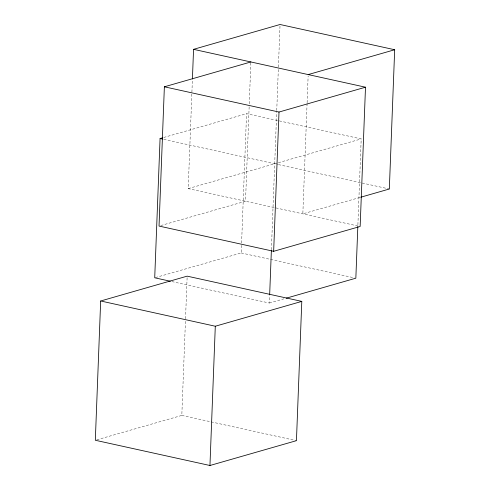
<?xml version="1.0" encoding="UTF-8"?>
<svg xmlns="http://www.w3.org/2000/svg" width="490" height="490" viewBox="0 0 490 490"><rect width="100%" height="100%" fill="white"/><g stroke="black" fill="none" stroke-linecap="round" stroke-linejoin="round"><path stroke-width="0.37" stroke-dasharray="2.45 1.84" d="M357.921 225.982L188.203 188.607L192.386 79.778M96.787 439.836L181.815 415.416L185.496 319.529M185.526 318.77L187.107 277.671M155.453 277.585L241.215 252.956L241.564 243.824M241.595 243.065L246.562 113.686L361.191 138.927L357.859 225.688M249.147 106.863L245.521 201.231L159.758 225.859M249.263 103.819L250.843 62.72M171.837 281.566L269.347 303.034L269.641 295.427M271.399 249.765L276.715 111.254M276.746 110.495L278.381 67.877M278.412 67.118L279.992 26.019M307.077 103.5L302.838 213.848L360.009 197.433M307.108 102.741L308.13 76.103M163.734 137.476L246.562 113.686M188.203 188.607L277.634 162.925M278.363 162.717L361.191 138.927M269.347 303.034L284.01 298.827M163.789 139.344L277.677 164.426M278.424 164.591L389.329 189.011M241.215 252.956L354.356 277.873M181.815 415.416L296.444 440.663"/><path stroke-width="0.73" d="M100.671 300.989L95.317 440.259L209.953 465.5L296.444 440.663L301.797 301.393L187.162 276.152L100.671 300.989L215.3 326.23L301.797 301.393M162.27 137.892L160.071 138.529L154.718 277.793L170.349 281.236M250.874 61.961L164.377 86.797L159.03 226.068L273.659 251.309L360.15 226.472L365.503 87.202L193.556 49.337L192.417 79.019M209.953 465.5L215.3 326.23M269.671 294.668L271.368 250.525M273.659 251.309L279.006 112.045L365.503 87.202M357.829 226.447L355.844 278.197L286.209 298.196M193.556 49.337L280.047 24.5L394.683 49.741L389.329 189.011L360.744 197.219M308.186 74.584L394.683 49.741M164.377 86.797L279.006 112.045M160.071 138.529L162.3 139.019"/></g></svg>
